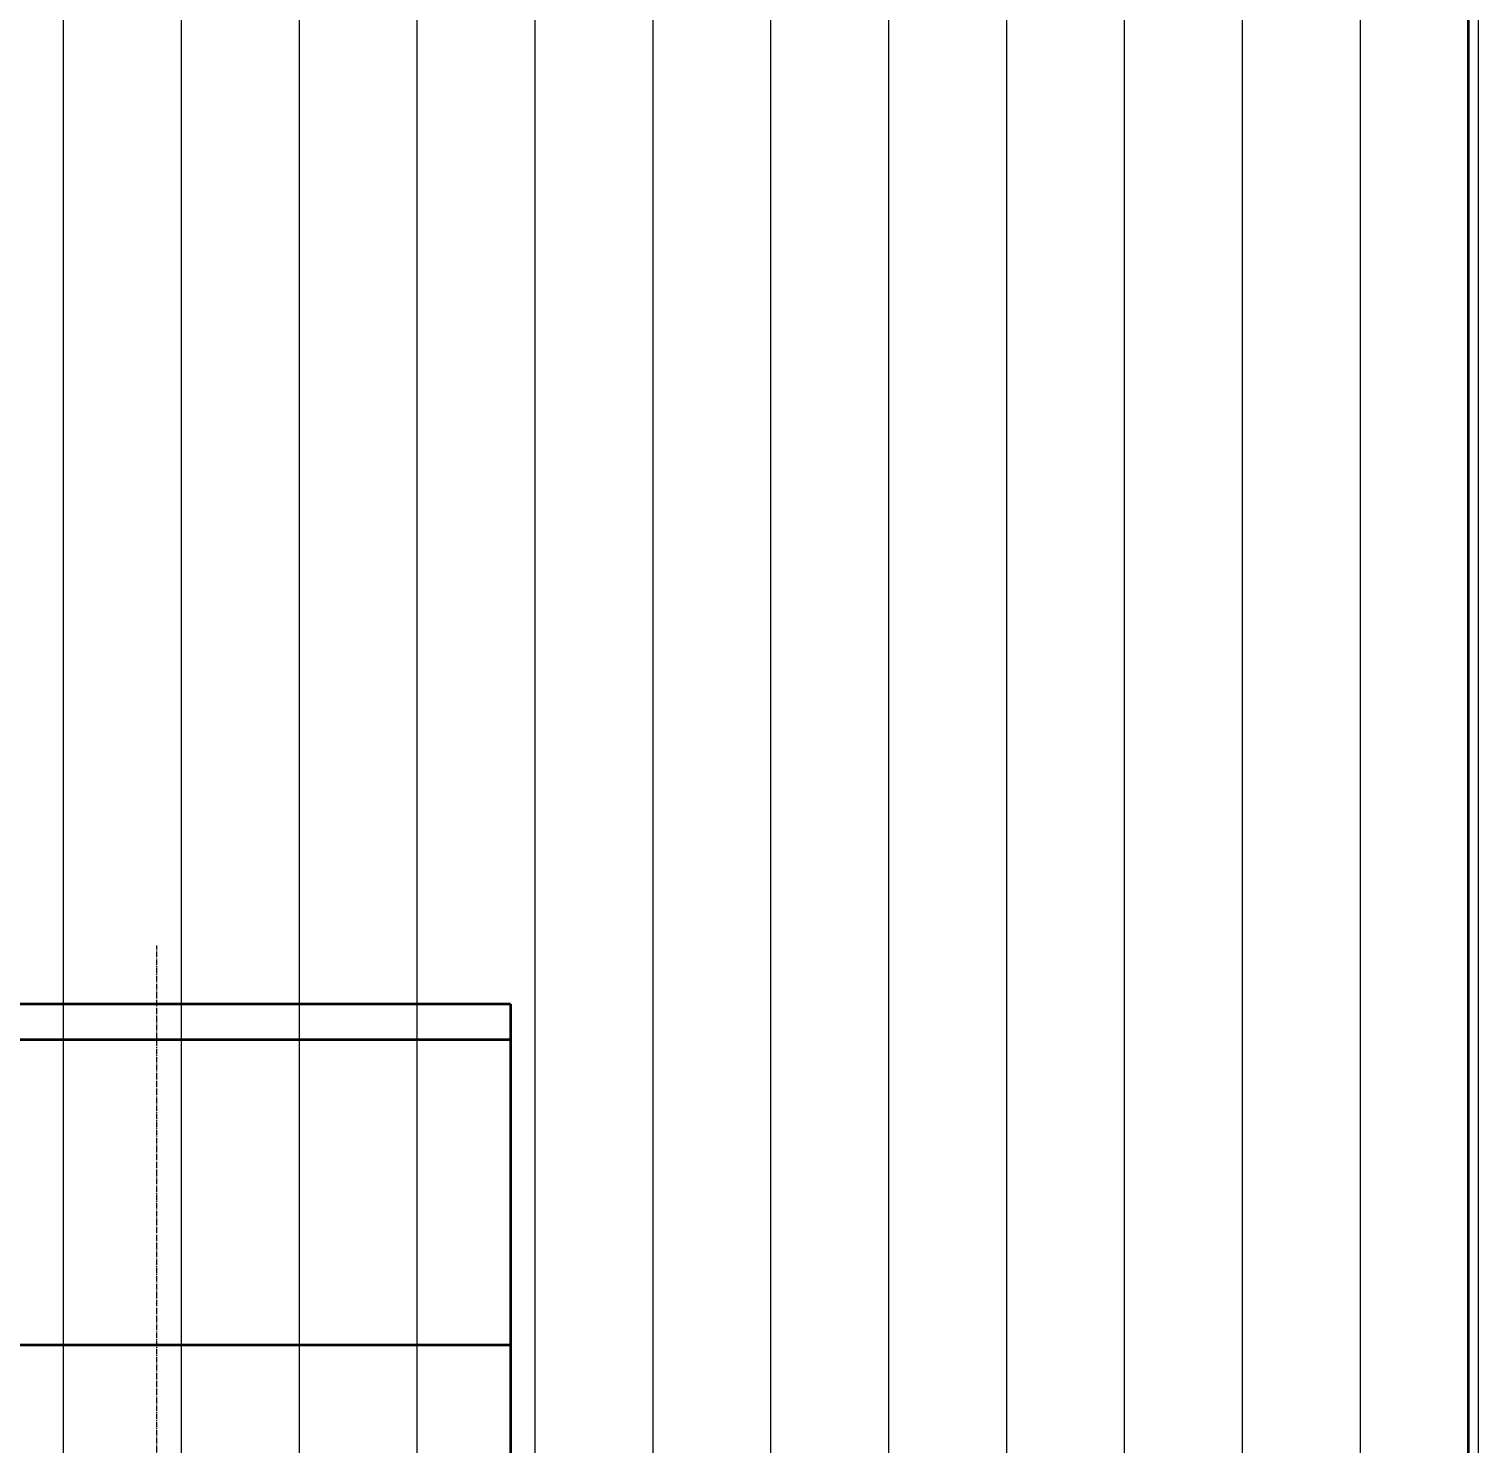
# Model space of a CAD drawing. Header units: millimetres. Extents: x -1263456 to 2767218, y -83310 to 50301.
# Drawn here: x 1102893 to 1105351, y -21365 to -18966 of the extents above; entities that cross this region are included whole.
import ezdxf

# ---------------------------------------------------------------- set-up
doc = ezdxf.new("R2010")
doc.units = ezdxf.units.MM
doc.linetypes.add('AM_DIN_G_W050', pattern=[13.75, 9.75, -1.5, 1, -1.5])
for name, color, linetype, lineweight in [('AM_0', 7, 'Continuous', 50), ('AM_8', 1, 'Continuous', 25), ('P-AM_0', 7, 'Continuous', 50)]:
    doc.layers.add(name, color=color, linetype=linetype, lineweight=lineweight)
doc.layers.add('P-AM_7', color=2, linetype='AM_DIN_G_W050')

# ---------------------------------------------------------------- blocks, each defined once
blk = doc.blocks.new('HEADTFV_900_1005_320_BWZ')
at = {"layer": 'P-AM_0'}
for p, q in [((1900, 1110), (-600, 1110)), ((1900, 1110), (1900, -1100)), ((1900, 1050), (-600, 1050)), ((-600, 532.4), (1900, 532.4))]:
    blk.add_line(p, q, dxfattribs=at)
at = {"layer": 'P-AM_7'}
blk.add_line((1300, -2000), (1300, 1210), dxfattribs=at)
blk = doc.blocks.new('Bucket elevator123451')
at = {"layer": 'P-AM_0'}
blk.add_blockref('HEADTFV_900_1005_320_BWZ', (1126809.5, -20429.7), dxfattribs=at)
blk = doc.blocks.new('wew1333')
at = {"layer": 'AM_8'}
for p, q in [((351017.2, 123397.4, 0), (351017.2, 112822.2, -9.9)), ((351217.2, 123397.4, 0), (351217.2, 112822.7, -9.9)), ((351417.2, 123397.4, 0), (351417.2, 112872.7, -9.9)), ((351617.2, 123397.4, 0), (351617.2, 112965, -9.9)), ((351817.2, 123397.4, 0), (351817.2, 113091.1, -9.9)), ((352017.2, 123397.4, 0), (352017.2, 113243.4, -9.9)), ((352217.2, 123397.4, 0), (352217.2, 113414.8, -9.9)), ((352417.2, 123397.4, 0), (352417.2, 113598.3, -9.9)), ((352617.2, 123397.4, 0), (352617.2, 113786.8, -9.9)), ((352817.2, 123397.4, 0), (352817.2, 113972.5, -9.9)), ((353017.2, 123397.4, 0), (353017.2, 114146.4, -9.9)), ((353217.2, 123397.4, 0), (353217.2, 114297.1, -9.9)), ((353417.2, 123397.4, 0), (353417.2, 114409.3, -9.9))]:
    blk.add_line(p, q, dxfattribs=at)

msp = doc.modelspace()

# ---------------------------------------------------------------- linework, layer by layer
at = {"layer": 'AM_0'}
msp.add_line((1105334.9, -23626.8, -2.5), (1105334.9, -14256.8, -2.6), dxfattribs=at)

# ---------------------------------------------------------------- block references
for name, p in [('wew1333', (751933.6, -139327.1, 0)), ('Bucket elevator123451', (-25000, -1300, 0.1))]:
    msp.add_blockref(name, p, dxfattribs=at)

doc.saveas('drawing.dxf')
